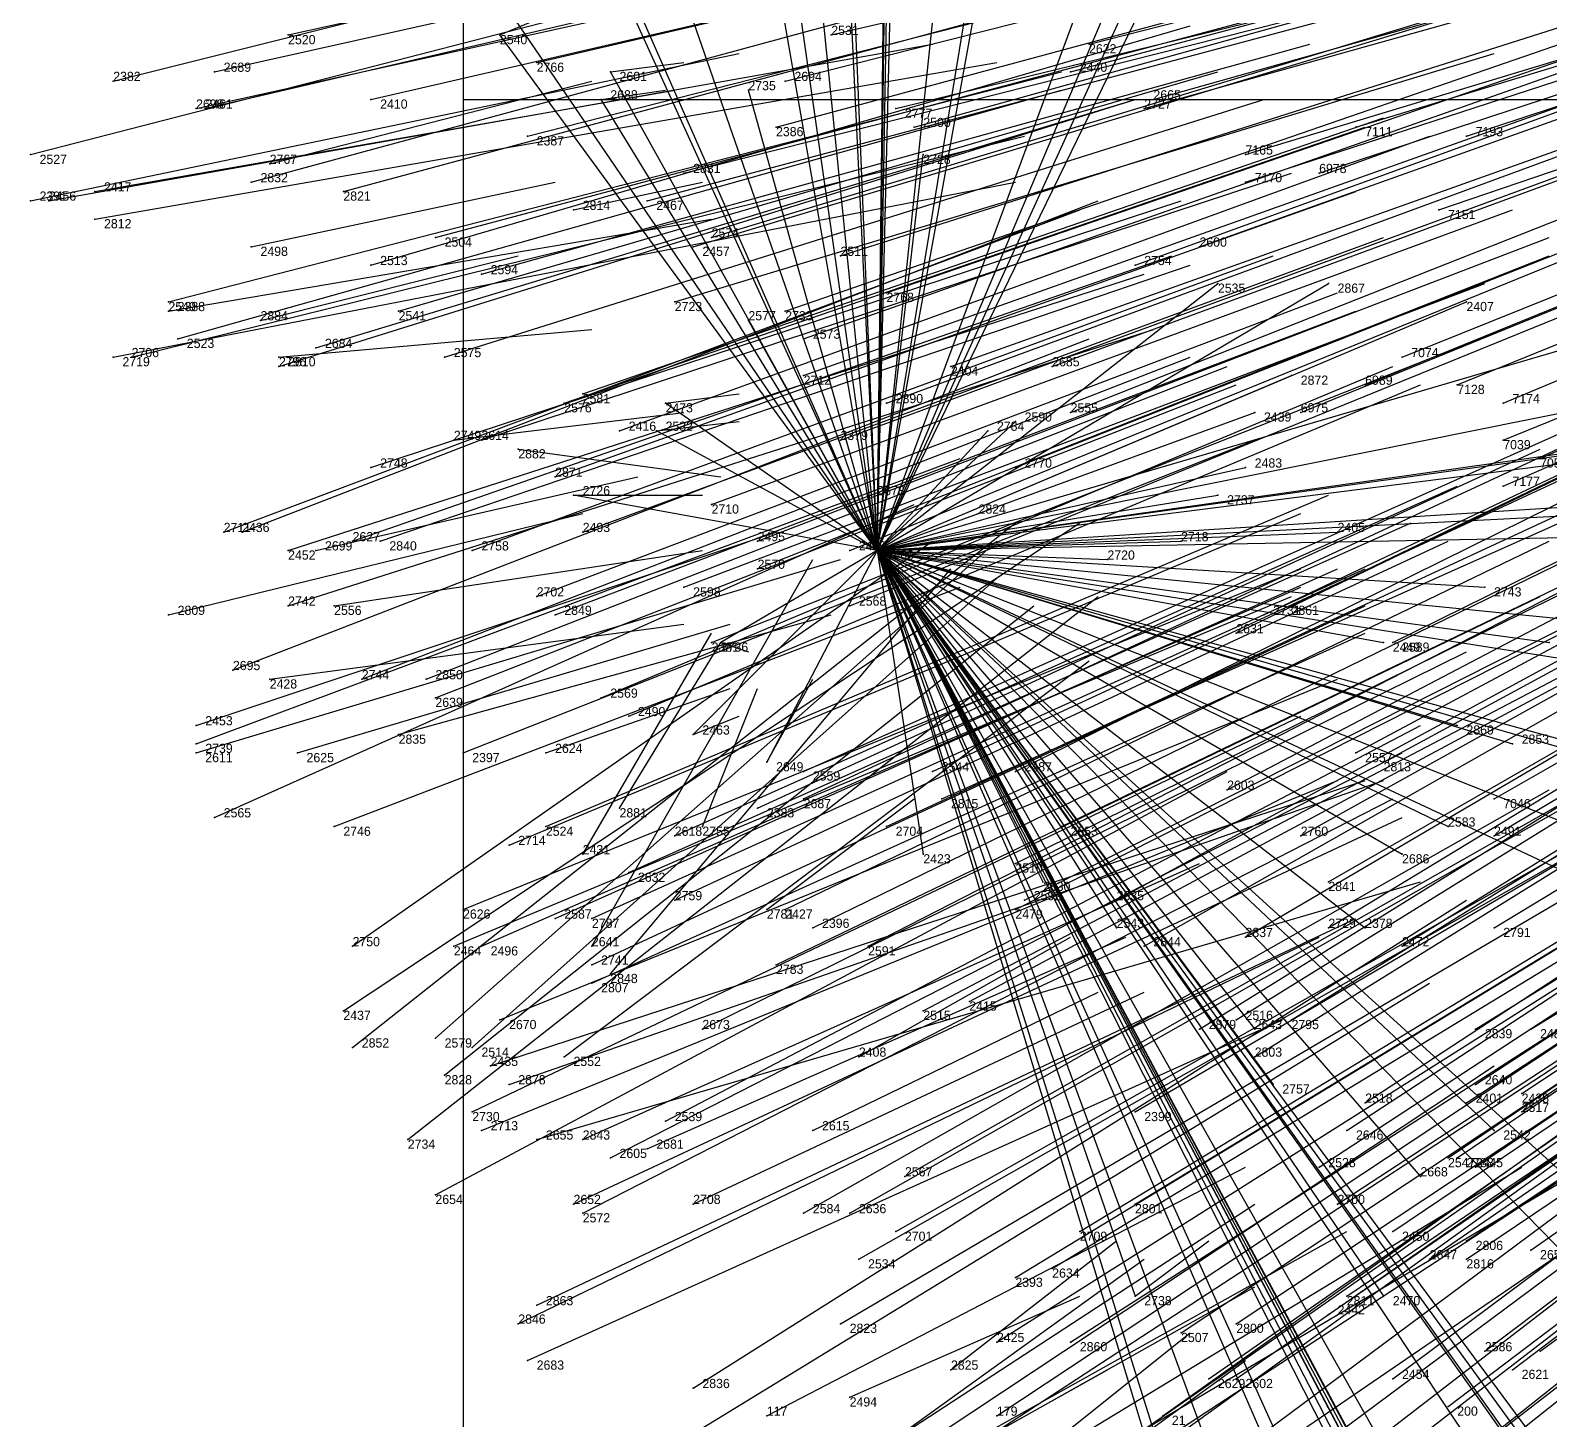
# Model space of a CAD drawing. Extents: x -0.5 to 0.59, y -0.5 to 0.59.
# Drawn here: x -0.484 to -0.319, y -0.2494 to -0.0985 of the extents above; entities that cross this region are included whole.
import ezdxf

# ---------------------------------------------------------------- set-up
doc = ezdxf.new("R2010")
doc.units = 0
for name, color, linetype in [('Clients', 3, 'CONTINUOUS'), ('Facilities', 3, 'CONTINUOUS'), ('Facilities_lines', 3, 'CONTINUOUS'), ('Min_max_boxes', 1, 'CONTINUOUS'), ('Normals', 1, 'CONTINUOUS'), ('Source_points', 5, 'CONTINUOUS'), ('Text', 3, 'CONTINUOUS')]:
    doc.layers.add(name, color=color, linetype=linetype)

msp = doc.modelspace()

# ---------------------------------------------------------------- linework, layer by layer
at = {"layer": 'Clients', "color": 5}
for p in [(-0.433, -0.099, -1.25), (-0.421, -0.103, -1.25), (-0.406, -0.105, -1.25), (-0.422, -0.106, -1.25), (-0.387, -0.112, -1.25), (-0.355, -0.126, -1.25), (-0.343, -0.126, -1.25), (-0.328, -0.128, -1.25), (-0.406, -0.13, -1.25), (-0.347, -0.136, -1.25), (-0.415, -0.139, -1.25), (-0.351, -0.14, -1.25), (-0.377, -0.141, -1.25), (-0.416, -0.142, -1.25), (-0.38, -0.142, -1.25), (-0.352, -0.146, -1.25), (-0.425, -0.149, -1.25), (-0.393, -0.149, -1.25), (-0.355, -0.149, -1.25), (-0.381, -0.151, -1.25), (-0.342, -0.153, -1.25), (-0.359, -0.154, -1.25), (-0.367, -0.156, -1.25), (-0.326, -0.159, -1.25), (-0.409, -0.165, -1.25), (-0.337, -0.165, -1.25), (-0.319, -0.165, -1.25), (-0.329, -0.174, -1.25), (-0.412, -0.175, -1.25), (-0.323, -0.176, -1.25), (-0.404, -0.178, -1.25), (-0.33, -0.185, -1.25), (-0.387, -0.188, -1.25), (-0.335, -0.188, -1.25), (-0.374, -0.191, -1.25), (-0.366, -0.196, -1.25), (-0.339, -0.196, -1.25), (-0.351, -0.207, -1.25), (-0.349, -0.213, -1.25), (-0.325, -0.218, -1.25), (-0.333, -0.223, -1.25), (-0.364, -0.236, -1.25), (-0.337, -0.236, -1.25)]:
    msp.add_point(p, dxfattribs=at)
at = {"layer": 'Facilities', "color": 3}
for p in [(-0.456, -0.099, -1.167), (-0.397, -0.099, -1.023), (-0.369, -0.1, -0.956), (-0.429, -0.102, -1.103), (-0.464, -0.103, -1.187), (-0.371, -0.103, -0.962), (-0.475, -0.104, -1.216), (-0.402, -0.104, -1.037), (-0.466, -0.107, -1.195), (-0.465, -0.107, -1.193), (-0.447, -0.106, -1.147), (-0.39, -0.107, -1.01), (-0.363, -0.107, -0.947), (-0.362, -0.106, -0.944), (-0.43, -0.11, -1.11), (-0.403, -0.109, -1.045), (-0.388, -0.109, -1.006), (-0.34, -0.109, -0.892), (-0.328, -0.11, -0.864), (-0.484, -0.112, -1.242), (-0.352, -0.112, -0.924), (-0.458, -0.113, -1.25), (-0.46, -0.115, -1.184), (-0.413, -0.114, -1.07), (-0.352, -0.115, -0.925), (-0.344, -0.114, -0.906), (-0.484, -0.117, -1.25), (-0.482, -0.117, -1.241), (-0.477, -0.116, -1.25), (-0.45, -0.116, -1.162), (-0.417, -0.117, -1.082), (-0.425, -0.118, -1.25), (-0.331, -0.118, -0.877), (-0.477, -0.119, -1.229), (-0.46, -0.122, -1.25), (-0.44, -0.121, -1.14), (-0.412, -0.122, -1.074), (-0.41, -0.121, -1.069), (-0.357, -0.122, -0.944), (-0.396, -0.123, -1.037), (-0.447, -0.124, -1.159), (-0.435, -0.125, -1.13), (-0.364, -0.124, -0.961), (-0.391, -0.127, -1.029), (-0.469, -0.128, -1.214), (-0.414, -0.128, -1.084), (-0.469, -0.129, -1.25), (-0.459, -0.13, -1.25), (-0.444, -0.129, -1.156), (-0.402, -0.129, -1.057), (-0.468, -0.132, -1.215), (-0.4, -0.132, -1.052), (-0.453, -0.133, -1.179), (-0.475, -0.134, -1.233), (-0.473, -0.134, -1.229), (-0.457, -0.134, -1.25), (-0.457, -0.135, -1.191), (-0.439, -0.134, -1.146), (-0.384, -0.135, -1.018), (-0.373, -0.135, -0.992), (-0.335, -0.134, -0.901), (-0.4, -0.136, -1.057), (-0.424, -0.138, -1.116), (-0.339, -0.137, -0.914), (-0.329, -0.137, -0.891), (-0.426, -0.139, -1.122), (-0.391, -0.139, -1.037), (-0.371, -0.14, -0.992), (-0.346, -0.14, -0.933), (-0.324, -0.139, -0.88), (-0.438, -0.143, -1.25), (-0.435, -0.143, -1.145), (-0.42, -0.142, -1.108), (-0.396, -0.143, -1.053), (-0.324, -0.143, -0.886), (-0.431, -0.144, -1.25), (-0.32, -0.145, -0.879), (-0.447, -0.146, -1.175), (-0.377, -0.146, -1.01), (-0.427, -0.147, -1.13), (-0.324, -0.148, -0.89), (-0.41, -0.15, -1.092), (-0.463, -0.153, -1.219), (-0.461, -0.153, -1.214), (-0.424, -0.153, -1.127), (-0.456, -0.155, -1.205), (-0.453, -0.155, -1.25), (-0.449, -0.154, -1.187), (-0.446, -0.154, -1.179), (-0.436, -0.155, -1.157), (-0.405, -0.154, -1.083), (-0.395, -0.155, -1.06), (-0.392, -0.155, -1.25), (-0.405, -0.157, -1.086), (-0.429, -0.16, -1.145), (-0.413, -0.159, -1.105), (-0.456, -0.161, -1.21), (-0.451, -0.161, -1.25), (-0.395, -0.161, -1.066), (-0.347, -0.161, -0.957), (-0.469, -0.162, -1.25), (-0.427, -0.162, -1.142), (-0.35, -0.162, -0.963), (-0.41, -0.165, -1.106), (-0.353, -0.164, -0.974), (-0.336, -0.165, -0.935), (-0.462, -0.168, -1.229), (-0.458, -0.169, -1.25), (-0.448, -0.169, -1.197), (-0.441, -0.169, -1.18), (-0.44, -0.171, -1.18), (-0.422, -0.171, -1.137), (-0.419, -0.173, -1.133), (-0.466, -0.174, -1.25), (-0.466, -0.176, -1.245), (-0.444, -0.175, -1.25), (-0.466, -0.177, -1.25), (-0.455, -0.177, -1.25), (-0.437, -0.177, -1.179), (-0.428, -0.177, -1.25), (-0.34, -0.177, -0.958), (-0.337, -0.178, -0.954), (-0.4, -0.179, -1.095), (-0.386, -0.179, -1.063), (-0.377, -0.179, -1.043), (-0.354, -0.181, -0.994), (-0.42, -0.183, -1.25), (-0.405, -0.183, -1.11), (-0.4, -0.182, -1.099), (-0.385, -0.182, -1.064), (-0.325, -0.182, -0.932), (-0.464, -0.184, -1.246), (-0.451, -0.185, -1.25), (-0.428, -0.185, -1.167), (-0.414, -0.186, -1.135), (-0.411, -0.185, -1.25), (-0.391, -0.185, -1.081), (-0.372, -0.185, -1.038), (-0.346, -0.186, -0.982), (-0.325, -0.186, -0.936), (-0.432, -0.187, -1.176), (-0.424, -0.188, -1.25), (-0.377, -0.189, -1.055), (-0.419, -0.19, -1.15), (-0.343, -0.191, -0.983), (-0.414, -0.193, -1.142), (-0.376, -0.193, -1.055), (-0.366, -0.193, -1.035), (-0.437, -0.194, -1.196), (-0.404, -0.194, -1.25), (-0.402, -0.194, -1.117), (-0.377, -0.194, -1.06), (-0.427, -0.195, -1.173), (-0.423, -0.195, -1.165), (-0.399, -0.196, -1.11), (-0.343, -0.196, -0.988), (-0.325, -0.196, -0.949), (-0.449, -0.198, -1.25), (-0.438, -0.198, -1.202), (-0.435, -0.198, -1.194), (-0.423, -0.198, -1.25), (-0.393, -0.198, -1.101), (-0.363, -0.198, -1.033), (-0.352, -0.197, -1.009), (-0.335, -0.198, -0.972), (-0.423, -0.2, -1.169), (-0.421, -0.201, -1.25), (-0.403, -0.2, -1.126), (-0.423, -0.202, -1.172), (-0.382, -0.204, -1.083), (-0.45, -0.205, -1.236), (-0.433, -0.206, -1.199), (-0.387, -0.205, -1.095), (-0.353, -0.206, -1.022), (-0.347, -0.206, -1.01), (-0.411, -0.207, -1.15), (-0.357, -0.207, -1.031), (-0.327, -0.207, -0.967), (-0.321, -0.207, -0.955), (-0.449, -0.209, -1.237), (-0.44, -0.208, -1.25), (-0.436, -0.209, -1.25), (-0.434, -0.211, -1.207), (-0.426, -0.21, -1.25), (-0.394, -0.21, -1.25), (-0.351, -0.21, -1.023), (-0.439, -0.212, -1.25), (-0.432, -0.213, -1.203), (-0.327, -0.213, -0.975), (-0.322, -0.214, -0.967), (-0.436, -0.216, -1.217), (-0.364, -0.216, -1.058), (-0.339, -0.215, -1.004), (-0.328, -0.215, -0.98), (-0.322, -0.216, -0.969), (-0.415, -0.217, -1.17), (-0.443, -0.219, -1.236), (-0.435, -0.218, -1.216), (-0.429, -0.219, -1.203), (-0.424, -0.219, -1.25), (-0.399, -0.218, -1.25), (-0.341, -0.218, -1.012), (-0.421, -0.221, -1.188), (-0.417, -0.22, -1.25), (-0.33, -0.221, -0.994), (-0.329, -0.221, -0.991), (-0.344, -0.222, -1.023), (-0.327, -0.222, -0.988), (-0.389, -0.223, -1.121), (-0.44, -0.225, -1.236), (-0.425, -0.226, -1.204), (-0.412, -0.226, -1.25), (-0.364, -0.226, -1.072), (-0.342, -0.226, -1.025), (-0.424, -0.227, -1.202), (-0.4, -0.227, -1.149), (-0.395, -0.227, -1.138), (-0.39, -0.229, -1.131), (-0.37, -0.229, -1.088), (-0.336, -0.229, -1.016), (-0.328, -0.23, -1.001), (-0.321, -0.231, -0.989), (-0.394, -0.232, -1.143), (-0.332, -0.232, -1.013), (-0.328, -0.232, -1.004), (-0.377, -0.234, -1.111), (-0.373, -0.233, -1.1), (-0.429, -0.237, -1.224), (-0.341, -0.236, -1.037), (-0.431, -0.239, -1.233), (-0.396, -0.239, -1.156), (-0.353, -0.239, -1.067), (-0.343, -0.238, -1.043), (-0.359, -0.24, -1.08), (-0.379, -0.241, -1.123), (-0.371, -0.241, -1.106), (-0.326, -0.242, -1.016), (-0.32, -0.242, -1.002), (-0.43, -0.243, -1.25), (-0.384, -0.244, -1.25), (-0.323, -0.244, -1.012), (-0.356, -0.245, -1.08), (-0.353, -0.245, -1.074), (-0.336, -0.245, -1.039), (-0.412, -0.246, -1.199), (-0.395, -0.247, -1.25), (-0.404, -0.249, -1.25), (-0.379, -0.249, -1.134), (-0.361, -0.249, -1.096), (-0.33, -0.248, -1.032)]:
    msp.add_point(p, dxfattribs=at)
at = {"layer": 'Facilities_lines', "color": 3}
for q in [(-0.433, -0.037, -1.25), (-0.39, -0.037, -1.25), (-0.396, -0.058, -1.25), (-0.391, -0.064, -1.25), (-0.356, -0.07, -1.25), (-0.377, -0.072, -1.25), (-0.39, -0.072, -1.25), (-0.355, -0.074, -1.25), (-0.362, -0.074, -1.25), (-0.406, -0.075, -1.25), (-0.4, -0.076, -1.25), (-0.379, -0.076, -1.25), (-0.391, -0.077, -1.25), (-0.426, -0.078, -1.25), (-0.355, -0.079, -1.25), (-0.423, -0.087, -1.25), (-0.437, -0.089, -1.25), (-0.385, -0.088, -1.25), (-0.401, -0.092, -1.25), (-0.395, -0.093, -1.25), (-0.433, -0.099, -1.25), (-0.421, -0.103, -1.25), (-0.406, -0.105, -1.25), (-0.422, -0.106, -1.25), (-0.387, -0.112, -1.25), (-0.259, -0.116, -1.25), (-0.355, -0.126, -1.25), (-0.343, -0.126, -1.25), (-0.328, -0.128, -1.25), (-0.258, -0.128, -1.25), (-0.406, -0.13, -1.25), (-0.255, -0.136, -1.25), (-0.347, -0.136, -1.25), (-0.415, -0.139, -1.25), (-0.266, -0.139, -1.25), (-0.351, -0.14, -1.25), (-0.286, -0.14, -1.25), (-0.377, -0.141, -1.25), (-0.416, -0.142, -1.25), (-0.38, -0.142, -1.25), (-0.352, -0.146, -1.25), (-0.266, -0.147, -1.25), (-0.425, -0.149, -1.25), (-0.393, -0.149, -1.25), (-0.355, -0.149, -1.25), (-0.293, -0.15, -1.25), (-0.381, -0.151, -1.25), (-0.342, -0.153, -1.25), (-0.286, -0.153, -1.25), (-0.412, -0.175, -1.25), (-0.409, -0.165, -1.25), (-0.404, -0.178, -1.25), (-0.359, -0.154, -1.25), (-0.319, -0.258, -1.25), (-0.311, -0.277, -1.25), (-0.312, -0.307, -1.25), (-0.336, -0.279, -1.25), (-0.318, -0.286, -1.25), (-0.331, -0.273, -1.25), (-0.34, -0.253, -1.25), (-0.315, -0.261, -1.25), (-0.345, -0.263, -1.25), (-0.303, -0.28, -1.25), (-0.304, -0.274, -1.25), (-0.349, -0.292, -1.25), (-0.326, -0.285, -1.25), (-0.301, -0.328, -1.25), (-0.354, -0.258, -1.25), (-0.308, -0.312, -1.25), (-0.363, -0.251, -1.25), (-0.314, -0.301, -1.25), (-0.339, -0.196, -1.25), (-0.31, -0.239, -1.25), (-0.304, -0.235, -1.25), (-0.337, -0.165, -1.25), (-0.387, -0.188, -1.25), (-0.337, -0.236, -1.25), (-0.288, -0.185, -1.25), (-0.316, -0.176, -1.25), (-0.325, -0.218, -1.25), (-0.366, -0.196, -1.25), (-0.33, -0.185, -1.25), (-0.319, -0.165, -1.25), (-0.351, -0.207, -1.25), (-0.333, -0.223, -1.25), (-0.335, -0.188, -1.25), (-0.282, -0.166, -1.25), (-0.367, -0.156, -1.25), (-0.297, -0.17, -1.25), (-0.364, -0.236, -1.25), (-0.326, -0.159, -1.25), (-0.349, -0.213, -1.25), (-0.374, -0.191, -1.25), (-0.323, -0.176, -1.25), (-0.315, -0.191, -1.25), (-0.291, -0.195, -1.25), (-0.329, -0.174, -1.25)]:
    msp.add_line((-0.392, -0.155, -1.25), q, dxfattribs=at)
at = {"layer": 'Min_max_boxes', "color": 1}
for p, q in [((-0.437, 0.214, -1.25), (-0.437, -0.106, -1.25)), ((-0.437, 0.214, -1.25), (-0.437, -0.106, -1.25)), ((-0.437, -0.037, -1.25), (-0.437, -0.328, -1.25)), ((-0.437, -0.037, -1.25), (-0.437, -0.328, -1.25)), ((-0.437, -0.106, -1.25), (-0.185, -0.106, -1.25)), ((-0.437, -0.106, -1.25), (-0.185, -0.106, -1.25)), ((-0.437, -0.106, -1.25), (-0.437, -0.106, -1.25))]:
    msp.add_line(p, q, dxfattribs=at)
at = {"layer": 'Normals', "color": 1}
for p, q in [((-0.369, -0.1, -0.956), (-0.279, -0.077, -0.993)), ((-0.456, -0.099, -1.167), (-0.366, -0.079, -1.205)), ((-0.397, -0.099, -1.023), (-0.307, -0.078, -1.06)), ((-0.371, -0.103, -0.962), (-0.281, -0.079, -0.999)), ((-0.475, -0.104, -1.216), (-0.379, -0.08, -1.227)), ((-0.464, -0.103, -1.187), (-0.37, -0.082, -1.217)), ((-0.429, -0.102, -1.103), (-0.339, -0.081, -1.141)), ((-0.402, -0.104, -1.037), (-0.311, -0.081, -1.074)), ((-0.363, -0.107, -0.947), (-0.274, -0.082, -0.984)), ((-0.362, -0.106, -0.944), (-0.273, -0.081, -0.98)), ((-0.34, -0.109, -0.892), (-0.251, -0.082, -0.93)), ((-0.328, -0.11, -0.864), (-0.24, -0.081, -0.902)), ((-0.388, -0.109, -1.006), (-0.298, -0.084, -1.043)), ((-0.465, -0.107, -1.193), (-0.371, -0.085, -1.22)), ((-0.447, -0.106, -1.147), (-0.356, -0.085, -1.185)), ((-0.403, -0.109, -1.045), (-0.314, -0.085, -1.082)), ((-0.39, -0.107, -1.01), (-0.3, -0.085, -1.047)), ((-0.352, -0.112, -0.924), (-0.263, -0.085, -0.961)), ((-0.344, -0.114, -0.906), (-0.256, -0.085, -0.944)), ((-0.466, -0.107, -1.195), (-0.371, -0.086, -1.219)), ((-0.43, -0.11, -1.11), (-0.34, -0.087, -1.147)), ((-0.352, -0.115, -0.925), (-0.263, -0.086, -0.961)), ((-0.484, -0.112, -1.242), (-0.391, -0.088, -1.216)), ((-0.331, -0.118, -0.877), (-0.243, -0.088, -0.915)), ((-0.46, -0.115, -1.184), (-0.368, -0.09, -1.215)), ((-0.45, -0.116, -1.162), (-0.361, -0.092, -1.199)), ((-0.413, -0.114, -1.07), (-0.322, -0.091, -1.107)), ((-0.364, -0.124, -0.961), (-0.276, -0.092, -0.997)), ((-0.357, -0.122, -0.944), (-0.27, -0.091, -0.981)), ((-0.433, -0.099, -1.25), (-0.421, -0.094, -1.151)), ((-0.417, -0.117, -1.082), (-0.327, -0.093, -1.119)), ((-0.41, -0.121, -1.069), (-0.321, -0.094, -1.106)), ((-0.412, -0.122, -1.074), (-0.323, -0.095, -1.111)), ((-0.396, -0.123, -1.037), (-0.308, -0.095, -1.074)), ((-0.44, -0.121, -1.14), (-0.35, -0.097, -1.178)), ((-0.391, -0.127, -1.029), (-0.304, -0.097, -1.067)), ((-0.447, -0.124, -1.159), (-0.358, -0.098, -1.196)), ((-0.402, -0.129, -1.057), (-0.315, -0.099, -1.094)), ((-0.335, -0.134, -0.901), (-0.248, -0.099, -0.938)), ((-0.482, -0.117, -1.241), (-0.386, -0.1, -1.217)), ((-0.435, -0.125, -1.13), (-0.345, -0.1, -1.168)), ((-0.484, -0.117, -1.25), (-0.407, -0.101, -1.188)), ((-0.477, -0.119, -1.229), (-0.379, -0.102, -1.223)), ((-0.421, -0.103, -1.25), (-0.413, -0.102, -1.15)), ((-0.414, -0.128, -1.084), (-0.325, -0.101, -1.121)), ((-0.4, -0.132, -1.052), (-0.312, -0.101, -1.089)), ((-0.339, -0.137, -0.914), (-0.253, -0.102, -0.951)), ((-0.329, -0.137, -0.891), (-0.243, -0.102, -0.928)), ((-0.469, -0.128, -1.214), (-0.372, -0.103, -1.225)), ((-0.444, -0.129, -1.156), (-0.355, -0.103, -1.193)), ((-0.373, -0.135, -0.992), (-0.286, -0.103, -1.03)), ((-0.324, -0.139, -0.88), (-0.238, -0.103, -0.917)), ((-0.477, -0.116, -1.25), (-0.414, -0.105, -1.173)), ((-0.468, -0.132, -1.215), (-0.372, -0.105, -1.228)), ((-0.458, -0.113, -1.25), (-0.423, -0.104, -1.157)), ((-0.422, -0.106, -1.25), (-0.415, -0.105, -1.15)), ((-0.406, -0.105, -1.25), (-0.406, -0.105, -1.15)), ((-0.4, -0.136, -1.057), (-0.313, -0.105, -1.094)), ((-0.384, -0.135, -1.018), (-0.297, -0.104, -1.056)), ((-0.346, -0.14, -0.933), (-0.26, -0.105, -0.97)), ((-0.457, -0.135, -1.191), (-0.364, -0.106, -1.216)), ((-0.453, -0.133, -1.179), (-0.364, -0.106, -1.217)), ((-0.439, -0.134, -1.146), (-0.35, -0.106, -1.183)), ((-0.391, -0.139, -1.037), (-0.304, -0.107, -1.075)), ((-0.371, -0.14, -0.992), (-0.285, -0.106, -1.029)), ((-0.424, -0.138, -1.116), (-0.337, -0.108, -1.153)), ((-0.324, -0.143, -0.886), (-0.238, -0.108, -0.923)), ((-0.32, -0.145, -0.879), (-0.235, -0.108, -0.916)), ((-0.473, -0.134, -1.229), (-0.376, -0.11, -1.232)), ((-0.426, -0.139, -1.122), (-0.339, -0.109, -1.159)), ((-0.42, -0.142, -1.108), (-0.332, -0.11, -1.145)), ((-0.396, -0.143, -1.053), (-0.309, -0.111, -1.09)), ((-0.387, -0.112, -1.25), (-0.387, -0.112, -1.15)), ((-0.377, -0.146, -1.01), (-0.291, -0.112, -1.048)), ((-0.324, -0.148, -0.89), (-0.239, -0.111, -0.927)), ((-0.475, -0.134, -1.233), (-0.377, -0.115, -1.23)), ((-0.46, -0.122, -1.25), (-0.427, -0.115, -1.156)), ((-0.435, -0.143, -1.145), (-0.347, -0.114, -1.182)), ((-0.425, -0.118, -1.25), (-0.411, -0.115, -1.151)), ((-0.461, -0.153, -1.214), (-0.368, -0.117, -1.228)), ((-0.447, -0.146, -1.175), (-0.359, -0.117, -1.212)), ((-0.427, -0.147, -1.13), (-0.34, -0.116, -1.167)), ((-0.463, -0.153, -1.219), (-0.37, -0.118, -1.233)), ((-0.41, -0.15, -1.092), (-0.323, -0.118, -1.129)), ((-0.469, -0.129, -1.25), (-0.41, -0.119, -1.17)), ((-0.395, -0.155, -1.06), (-0.309, -0.12, -1.098)), ((-0.424, -0.153, -1.127), (-0.337, -0.121, -1.164)), ((-0.405, -0.154, -1.083), (-0.319, -0.121, -1.121)), ((-0.35, -0.162, -0.963), (-0.266, -0.122, -1.001)), ((-0.347, -0.161, -0.957), (-0.264, -0.121, -0.995)), ((-0.459, -0.13, -1.25), (-0.431, -0.123, -1.154)), ((-0.449, -0.154, -1.187), (-0.36, -0.123, -1.221)), ((-0.436, -0.155, -1.157), (-0.349, -0.123, -1.194)), ((-0.405, -0.157, -1.086), (-0.319, -0.123, -1.124)), ((-0.456, -0.155, -1.205), (-0.363, -0.125, -1.223)), ((-0.446, -0.154, -1.179), (-0.358, -0.124, -1.216)), ((-0.353, -0.164, -0.974), (-0.27, -0.124, -1.012)), ((-0.336, -0.165, -0.935), (-0.253, -0.124, -0.972)), ((-0.429, -0.16, -1.145), (-0.342, -0.127, -1.182)), ((-0.413, -0.159, -1.105), (-0.326, -0.126, -1.143)), ((-0.395, -0.161, -1.066), (-0.309, -0.126, -1.104)), ((-0.355, -0.126, -1.25), (-0.355, -0.126, -1.15)), ((-0.343, -0.126, -1.25), (-0.343, -0.126, -1.15)), ((-0.328, -0.128, -1.25), (-0.328, -0.128, -1.15)), ((-0.427, -0.162, -1.142), (-0.34, -0.129, -1.179)), ((-0.406, -0.13, -1.25), (-0.406, -0.13, -1.15)), ((-0.462, -0.168, -1.229), (-0.369, -0.132, -1.231)), ((-0.457, -0.134, -1.25), (-0.423, -0.131, -1.156)), ((-0.456, -0.161, -1.21), (-0.362, -0.131, -1.225)), ((-0.41, -0.165, -1.106), (-0.324, -0.131, -1.143)), ((-0.34, -0.177, -0.958), (-0.258, -0.133, -0.995)), ((-0.448, -0.169, -1.197), (-0.358, -0.134, -1.225)), ((-0.441, -0.169, -1.18), (-0.354, -0.135, -1.216)), ((-0.422, -0.171, -1.137), (-0.336, -0.135, -1.174)), ((-0.337, -0.178, -0.954), (-0.256, -0.134, -0.991)), ((-0.347, -0.136, -1.25), (-0.347, -0.136, -1.15)), ((-0.325, -0.182, -0.932), (-0.245, -0.136, -0.97)), ((-0.44, -0.171, -1.18), (-0.353, -0.137, -1.217)), ((-0.419, -0.173, -1.133), (-0.333, -0.137, -1.17)), ((-0.415, -0.139, -1.25), (-0.407, -0.138, -1.15)), ((-0.377, -0.179, -1.043), (-0.294, -0.138, -1.081)), ((-0.354, -0.181, -0.994), (-0.272, -0.138, -1.032)), ((-0.438, -0.143, -1.25), (-0.413, -0.14, -1.153)), ((-0.386, -0.179, -1.063), (-0.302, -0.14, -1.101)), ((-0.351, -0.14, -1.25), (-0.351, -0.14, -1.15)), ((-0.325, -0.186, -0.936), (-0.246, -0.139, -0.974)), ((-0.416, -0.142, -1.25), (-0.407, -0.141, -1.15)), ((-0.4, -0.179, -1.095), (-0.315, -0.141, -1.132)), ((-0.377, -0.141, -1.25), (-0.377, -0.141, -1.15)), ((-0.346, -0.186, -0.982), (-0.265, -0.141, -1.019)), ((-0.437, -0.177, -1.179), (-0.351, -0.143, -1.215)), ((-0.4, -0.182, -1.099), (-0.316, -0.143, -1.137)), ((-0.38, -0.142, -1.25), (-0.38, -0.142, -1.15)), ((-0.466, -0.176, -1.245), (-0.383, -0.145, -1.198)), ((-0.431, -0.144, -1.25), (-0.409, -0.147, -1.153)), ((-0.405, -0.183, -1.11), (-0.32, -0.144, -1.147)), ((-0.385, -0.182, -1.064), (-0.3, -0.144, -1.102)), ((-0.372, -0.185, -1.038), (-0.289, -0.145, -1.076)), ((-0.343, -0.191, -0.983), (-0.263, -0.145, -1.02)), ((-0.391, -0.185, -1.081), (-0.307, -0.146, -1.119)), ((-0.352, -0.146, -1.25), (-0.352, -0.146, -1.15)), ((-0.453, -0.155, -1.25), (-0.418, -0.147, -1.157)), ((-0.414, -0.186, -1.135), (-0.329, -0.148, -1.172)), ((-0.377, -0.189, -1.055), (-0.294, -0.148, -1.092)), ((-0.343, -0.196, -0.988), (-0.264, -0.148, -1.025)), ((-0.325, -0.196, -0.949), (-0.246, -0.148, -0.987)), ((-0.464, -0.184, -1.246), (-0.388, -0.15, -1.19)), ((-0.428, -0.185, -1.167), (-0.343, -0.149, -1.204)), ((-0.425, -0.149, -1.25), (-0.411, -0.149, -1.151)), ((-0.393, -0.149, -1.25), (-0.393, -0.149, -1.15)), ((-0.366, -0.193, -1.035), (-0.285, -0.149, -1.073)), ((-0.355, -0.149, -1.25), (-0.355, -0.149, -1.15)), ((-0.352, -0.197, -1.009), (-0.272, -0.15, -1.046)), ((-0.335, -0.198, -0.972), (-0.256, -0.149, -1.01)), ((-0.469, -0.162, -1.25), (-0.424, -0.151, -1.161)), ((-0.432, -0.187, -1.176), (-0.346, -0.151, -1.213)), ((-0.381, -0.151, -1.25), (-0.381, -0.151, -1.15)), ((-0.376, -0.193, -1.055), (-0.293, -0.151, -1.093)), ((-0.466, -0.174, -1.25), (-0.403, -0.153, -1.175)), ((-0.45, -0.205, -1.236), (-0.37, -0.152, -1.209)), ((-0.449, -0.209, -1.237), (-0.377, -0.152, -1.197)), ((-0.419, -0.19, -1.15), (-0.334, -0.152, -1.187)), ((-0.377, -0.194, -1.06), (-0.294, -0.152, -1.097)), ((-0.363, -0.198, -1.033), (-0.282, -0.152, -1.07)), ((-0.342, -0.153, -1.25), (-0.342, -0.153, -1.15)), ((-0.451, -0.161, -1.25), (-0.411, -0.155, -1.159)), ((-0.449, -0.198, -1.25), (-0.386, -0.154, -1.186)), ((-0.44, -0.208, -1.25), (-0.379, -0.154, -1.192)), ((-0.414, -0.193, -1.142), (-0.33, -0.154, -1.179)), ((-0.402, -0.194, -1.117), (-0.319, -0.154, -1.154)), ((-0.399, -0.196, -1.11), (-0.315, -0.155, -1.147)), ((-0.392, -0.155, -1.25), (-0.392, -0.155, -1.15)), ((-0.359, -0.154, -1.25), (-0.359, -0.154, -1.15)), ((-0.466, -0.177, -1.25), (-0.396, -0.156, -1.182)), ((-0.423, -0.198, -1.25), (-0.399, -0.156, -1.162)), ((-0.393, -0.198, -1.101), (-0.311, -0.156, -1.138)), ((-0.367, -0.156, -1.25), (-0.367, -0.156, -1.15)), ((-0.437, -0.194, -1.196), (-0.346, -0.157, -1.214)), ((-0.436, -0.209, -1.25), (-0.379, -0.158, -1.185)), ((-0.427, -0.195, -1.173), (-0.342, -0.157, -1.21)), ((-0.423, -0.195, -1.165), (-0.339, -0.157, -1.203)), ((-0.421, -0.201, -1.25), (-0.384, -0.157, -1.169)), ((-0.357, -0.207, -1.031), (-0.278, -0.158, -1.068)), ((-0.353, -0.206, -1.022), (-0.274, -0.157, -1.058)), ((-0.347, -0.206, -1.01), (-0.268, -0.157, -1.047)), ((-0.327, -0.207, -0.967), (-0.248, -0.158, -1.005)), ((-0.451, -0.185, -1.25), (-0.383, -0.159, -1.182)), ((-0.443, -0.219, -1.236), (-0.368, -0.16, -1.206)), ((-0.438, -0.198, -1.202), (-0.347, -0.16, -1.216)), ((-0.435, -0.198, -1.194), (-0.346, -0.159, -1.218)), ((-0.403, -0.2, -1.126), (-0.32, -0.16, -1.163)), ((-0.382, -0.204, -1.083), (-0.3, -0.16, -1.12)), ((-0.326, -0.159, -1.25), (-0.326, -0.159, -1.15)), ((-0.321, -0.207, -0.955), (-0.242, -0.159, -0.993)), ((-0.439, -0.212, -1.25), (-0.375, -0.161, -1.193)), ((-0.423, -0.2, -1.169), (-0.339, -0.161, -1.207)), ((-0.351, -0.21, -1.023), (-0.272, -0.161, -1.06)), ((-0.458, -0.169, -1.25), (-0.413, -0.163, -1.161)), ((-0.455, -0.177, -1.25), (-0.408, -0.163, -1.163)), ((-0.444, -0.175, -1.25), (-0.397, -0.162, -1.163)), ((-0.387, -0.205, -1.095), (-0.305, -0.162, -1.133)), ((-0.327, -0.213, -0.975), (-0.249, -0.162, -1.012)), ((-0.322, -0.214, -0.967), (-0.245, -0.163, -1.004)), ((-0.424, -0.188, -1.25), (-0.41, -0.164, -1.154)), ((-0.423, -0.202, -1.172), (-0.339, -0.164, -1.209)), ((-0.42, -0.183, -1.25), (-0.409, -0.165, -1.152)), ((-0.409, -0.165, -1.25), (-0.406, -0.166, -1.15)), ((-0.339, -0.215, -1.004), (-0.261, -0.164, -1.04)), ((-0.337, -0.165, -1.25), (-0.337, -0.165, -1.15)), ((-0.328, -0.215, -0.98), (-0.25, -0.164, -1.017)), ((-0.322, -0.216, -0.969), (-0.245, -0.164, -1.006)), ((-0.319, -0.165, -1.25), (-0.319, -0.165, -1.15)), ((-0.411, -0.207, -1.15), (-0.328, -0.166, -1.188)), ((-0.426, -0.21, -1.25), (-0.369, -0.167, -1.18)), ((-0.341, -0.218, -1.012), (-0.263, -0.167, -1.049)), ((-0.433, -0.206, -1.199), (-0.342, -0.169, -1.215)), ((-0.404, -0.178, -1.25), (-0.399, -0.169, -1.15)), ((-0.364, -0.216, -1.058), (-0.284, -0.169, -1.095)), ((-0.33, -0.221, -0.994), (-0.253, -0.169, -1.031)), ((-0.329, -0.221, -0.991), (-0.252, -0.169, -1.028)), ((-0.428, -0.177, -1.25), (-0.408, -0.17, -1.152)), ((-0.411, -0.185, -1.25), (-0.405, -0.17, -1.151)), ((-0.344, -0.222, -1.023), (-0.266, -0.171, -1.059)), ((-0.327, -0.222, -0.988), (-0.25, -0.17, -1.025)), ((-0.436, -0.216, -1.217), (-0.346, -0.173, -1.218)), ((-0.412, -0.175, -1.25), (-0.407, -0.173, -1.15)), ((-0.415, -0.217, -1.17), (-0.333, -0.174, -1.208)), ((-0.329, -0.174, -1.25), (-0.329, -0.174, -1.15)), ((-0.342, -0.226, -1.025), (-0.264, -0.175, -1.062)), ((-0.323, -0.176, -1.25), (-0.323, -0.176, -1.15)), ((-0.421, -0.221, -1.188), (-0.335, -0.177, -1.214)), ((-0.389, -0.223, -1.121), (-0.308, -0.177, -1.158)), ((-0.364, -0.226, -1.072), (-0.285, -0.178, -1.108)), ((-0.336, -0.229, -1.016), (-0.259, -0.177, -1.053)), ((-0.328, -0.23, -1.001), (-0.25, -0.178, -1.038)), ((-0.321, -0.231, -0.989), (-0.245, -0.178, -1.025)), ((-0.44, -0.225, -1.236), (-0.354, -0.179, -1.214)), ((-0.332, -0.232, -1.013), (-0.255, -0.179, -1.049)), ((-0.435, -0.218, -1.216), (-0.342, -0.18, -1.215)), ((-0.434, -0.211, -1.207), (-0.339, -0.18, -1.213)), ((-0.432, -0.213, -1.203), (-0.337, -0.18, -1.21)), ((-0.4, -0.227, -1.149), (-0.319, -0.181, -1.186)), ((-0.395, -0.227, -1.138), (-0.314, -0.181, -1.176)), ((-0.37, -0.229, -1.088), (-0.291, -0.181, -1.126)), ((-0.328, -0.232, -1.004), (-0.251, -0.18, -1.041)), ((-0.424, -0.227, -1.202), (-0.336, -0.182, -1.214)), ((-0.404, -0.194, -1.25), (-0.388, -0.182, -1.152)), ((-0.39, -0.229, -1.131), (-0.309, -0.183, -1.168)), ((-0.425, -0.226, -1.204), (-0.335, -0.184, -1.212)), ((-0.341, -0.236, -1.037), (-0.264, -0.184, -1.074)), ((-0.394, -0.232, -1.143), (-0.313, -0.186, -1.18)), ((-0.377, -0.234, -1.111), (-0.298, -0.186, -1.148)), ((-0.373, -0.233, -1.1), (-0.294, -0.185, -1.137)), ((-0.343, -0.238, -1.043), (-0.266, -0.185, -1.08)), ((-0.33, -0.185, -1.25), (-0.33, -0.185, -1.15)), ((-0.326, -0.242, -1.016), (-0.252, -0.186, -1.052)), ((-0.387, -0.188, -1.25), (-0.387, -0.188, -1.15)), ((-0.353, -0.239, -1.067), (-0.276, -0.188, -1.104)), ((-0.335, -0.188, -1.25), (-0.335, -0.188, -1.15)), ((-0.323, -0.244, -1.012), (-0.249, -0.188, -1.049)), ((-0.32, -0.242, -1.002), (-0.245, -0.187, -1.04)), ((-0.424, -0.219, -1.25), (-0.357, -0.189, -1.182)), ((-0.359, -0.24, -1.08), (-0.282, -0.189, -1.118)), ((-0.336, -0.245, -1.039), (-0.261, -0.189, -1.076)), ((-0.429, -0.219, -1.203), (-0.333, -0.191, -1.205)), ((-0.379, -0.241, -1.123), (-0.3, -0.191, -1.16)), ((-0.374, -0.191, -1.25), (-0.374, -0.191, -1.15)), ((-0.371, -0.241, -1.106), (-0.293, -0.191, -1.143)), ((-0.412, -0.246, -1.199), (-0.328, -0.193, -1.214)), ((-0.396, -0.239, -1.156), (-0.316, -0.192, -1.193)), ((-0.356, -0.245, -1.08), (-0.28, -0.192, -1.117)), ((-0.353, -0.245, -1.074), (-0.277, -0.192, -1.111)), ((-0.33, -0.248, -1.032), (-0.256, -0.192, -1.069)), ((-0.429, -0.237, -1.224), (-0.34, -0.195, -1.203)), ((-0.366, -0.196, -1.25), (-0.366, -0.196, -1.15)), ((-0.361, -0.249, -1.096), (-0.285, -0.195, -1.133)), ((-0.339, -0.196, -1.25), (-0.339, -0.196, -1.15)), ((-0.431, -0.239, -1.233), (-0.344, -0.197, -1.209)), ((-0.417, -0.22, -1.25), (-0.365, -0.197, -1.168)), ((-0.394, -0.21, -1.25), (-0.371, -0.197, -1.154)), ((-0.379, -0.249, -1.134), (-0.302, -0.198, -1.171)), ((-0.33, -0.255, -1.042), (-0.256, -0.198, -1.079)), ((-0.362, -0.253, -1.105), (-0.287, -0.199, -1.142)), ((-0.381, -0.252, -1.142), (-0.303, -0.201, -1.179)), ((-0.417, -0.254, -1.22), (-0.332, -0.202, -1.209)), ((-0.334, -0.26, -1.058), (-0.261, -0.202, -1.095)), ((-0.412, -0.226, -1.25), (-0.363, -0.203, -1.166)), ((-0.399, -0.218, -1.25), (-0.368, -0.203, -1.156)), ((-0.361, -0.259, -1.111), (-0.287, -0.204, -1.148)), ((-0.35, -0.261, -1.09), (-0.276, -0.204, -1.126)), ((-0.43, -0.243, -1.25), (-0.348, -0.206, -1.206)), ((-0.351, -0.207, -1.25), (-0.351, -0.207, -1.15)), ((-0.408, -0.266, -1.218), (-0.325, -0.211, -1.207)), ((-0.381, -0.263, -1.159), (-0.305, -0.21, -1.195)), ((-0.361, -0.265, -1.12), (-0.287, -0.21, -1.158)), ((-0.349, -0.27, -1.102), (-0.276, -0.212, -1.139)), ((-0.349, -0.213, -1.25), (-0.349, -0.213, -1.15)), ((-0.389, -0.27, -1.185), (-0.308, -0.217, -1.206)), ((-0.325, -0.218, -1.25), (-0.325, -0.218, -1.15)), ((-0.406, -0.273, -1.222), (-0.322, -0.222, -1.2)), ((-0.404, -0.249, -1.25), (-0.352, -0.222, -1.169)), ((-0.401, -0.273, -1.213), (-0.315, -0.222, -1.218)), ((-0.389, -0.28, -1.199), (-0.307, -0.224, -1.209)), ((-0.333, -0.223, -1.25), (-0.333, -0.223, -1.15)), ((-0.4, -0.258, -1.25), (-0.351, -0.226, -1.169)), ((-0.373, -0.282, -1.168), (-0.299, -0.225, -1.205)), ((-0.418, -0.272, -1.246), (-0.341, -0.229, -1.198)), ((-0.384, -0.244, -1.25), (-0.366, -0.23, -1.153)), ((-0.364, -0.236, -1.25), (-0.356, -0.23, -1.15)), ((-0.395, -0.255, -1.25), (-0.363, -0.232, -1.158)), ((-0.408, -0.267, -1.25), (-0.351, -0.235, -1.174)), ((-0.395, -0.247, -1.25), (-0.37, -0.236, -1.154)), ((-0.337, -0.236, -1.25), (-0.337, -0.236, -1.15)), ((-0.373, -0.252, -1.25), (-0.358, -0.24, -1.152)), ((-0.392, -0.258, -1.25), (-0.367, -0.244, -1.154)), ((-0.363, -0.251, -1.25), (-0.352, -0.243, -1.151))]:
    msp.add_line(p, q, dxfattribs=at)
at = {"layer": 'Source_points', "color": 5}
for p in [(-0.456, -0.099, -1.167), (-0.433, -0.099, -1.25), (-0.397, -0.099, -1.023), (-0.369, -0.1, -0.956), (-0.429, -0.102, -1.103), (-0.464, -0.103, -1.187), (-0.421, -0.103, -1.25), (-0.371, -0.103, -0.962), (-0.475, -0.104, -1.216), (-0.406, -0.105, -1.25), (-0.402, -0.104, -1.037), (-0.466, -0.107, -1.195), (-0.465, -0.107, -1.193), (-0.447, -0.106, -1.147), (-0.422, -0.106, -1.25), (-0.39, -0.107, -1.01), (-0.363, -0.107, -0.947), (-0.362, -0.106, -0.944), (-0.43, -0.11, -1.11), (-0.403, -0.109, -1.045), (-0.388, -0.109, -1.006), (-0.34, -0.109, -0.892), (-0.328, -0.11, -0.864), (-0.484, -0.112, -1.242), (-0.387, -0.112, -1.25), (-0.352, -0.112, -0.924), (-0.458, -0.113, -1.25), (-0.46, -0.115, -1.184), (-0.413, -0.114, -1.07), (-0.352, -0.115, -0.925), (-0.344, -0.114, -0.906), (-0.484, -0.117, -1.25), (-0.482, -0.117, -1.241), (-0.477, -0.116, -1.25), (-0.45, -0.116, -1.162), (-0.417, -0.117, -1.082), (-0.425, -0.118, -1.25), (-0.331, -0.118, -0.877), (-0.477, -0.119, -1.229), (-0.46, -0.122, -1.25), (-0.44, -0.121, -1.14), (-0.412, -0.122, -1.074), (-0.41, -0.121, -1.069), (-0.357, -0.122, -0.944), (-0.396, -0.123, -1.037), (-0.447, -0.124, -1.159), (-0.435, -0.125, -1.13), (-0.364, -0.124, -0.961), (-0.391, -0.127, -1.029), (-0.355, -0.126, -1.25), (-0.343, -0.126, -1.25), (-0.469, -0.128, -1.214), (-0.414, -0.128, -1.084), (-0.328, -0.128, -1.25), (-0.469, -0.129, -1.25), (-0.459, -0.13, -1.25), (-0.444, -0.129, -1.156), (-0.406, -0.13, -1.25), (-0.402, -0.129, -1.057), (-0.468, -0.132, -1.215), (-0.4, -0.132, -1.052), (-0.453, -0.133, -1.179), (-0.475, -0.134, -1.233), (-0.473, -0.134, -1.229), (-0.457, -0.134, -1.25), (-0.457, -0.135, -1.191), (-0.439, -0.134, -1.146), (-0.384, -0.135, -1.018), (-0.373, -0.135, -0.992), (-0.335, -0.134, -0.901), (-0.4, -0.136, -1.057), (-0.347, -0.136, -1.25), (-0.424, -0.138, -1.116), (-0.339, -0.137, -0.914), (-0.329, -0.137, -0.891), (-0.426, -0.139, -1.122), (-0.415, -0.139, -1.25), (-0.391, -0.139, -1.037), (-0.371, -0.14, -0.992), (-0.351, -0.14, -1.25), (-0.346, -0.14, -0.933), (-0.324, -0.139, -0.88), (-0.377, -0.141, -1.25), (-0.438, -0.143, -1.25), (-0.435, -0.143, -1.145), (-0.42, -0.142, -1.108), (-0.416, -0.142, -1.25), (-0.396, -0.143, -1.053), (-0.38, -0.142, -1.25), (-0.324, -0.143, -0.886), (-0.431, -0.144, -1.25), (-0.32, -0.145, -0.879), (-0.447, -0.146, -1.175), (-0.377, -0.146, -1.01), (-0.352, -0.146, -1.25), (-0.427, -0.147, -1.13), (-0.324, -0.148, -0.89), (-0.425, -0.149, -1.25), (-0.41, -0.15, -1.092), (-0.393, -0.149, -1.25), (-0.355, -0.149, -1.25), (-0.381, -0.151, -1.25), (-0.463, -0.153, -1.219), (-0.461, -0.153, -1.214), (-0.424, -0.153, -1.127), (-0.342, -0.153, -1.25), (-0.456, -0.155, -1.205), (-0.453, -0.155, -1.25), (-0.449, -0.154, -1.187), (-0.446, -0.154, -1.179), (-0.436, -0.155, -1.157), (-0.405, -0.154, -1.083), (-0.395, -0.155, -1.06), (-0.392, -0.155, -1.25), (-0.359, -0.154, -1.25), (-0.367, -0.156, -1.25), (-0.405, -0.157, -1.086), (-0.429, -0.16, -1.145), (-0.413, -0.159, -1.105), (-0.326, -0.159, -1.25), (-0.456, -0.161, -1.21), (-0.451, -0.161, -1.25), (-0.395, -0.161, -1.066), (-0.347, -0.161, -0.957), (-0.469, -0.162, -1.25), (-0.427, -0.162, -1.142), (-0.35, -0.162, -0.963), (-0.41, -0.165, -1.106), (-0.409, -0.165, -1.25), (-0.353, -0.164, -0.974), (-0.337, -0.165, -1.25), (-0.336, -0.165, -0.935), (-0.319, -0.165, -1.25), (-0.462, -0.168, -1.229), (-0.458, -0.169, -1.25), (-0.448, -0.169, -1.197), (-0.441, -0.169, -1.18), (-0.44, -0.171, -1.18), (-0.422, -0.171, -1.137), (-0.419, -0.173, -1.133), (-0.466, -0.174, -1.25), (-0.329, -0.174, -1.25), (-0.466, -0.176, -1.245), (-0.444, -0.175, -1.25), (-0.412, -0.175, -1.25), (-0.323, -0.176, -1.25), (-0.466, -0.177, -1.25), (-0.455, -0.177, -1.25), (-0.437, -0.177, -1.179), (-0.428, -0.177, -1.25), (-0.404, -0.178, -1.25), (-0.34, -0.177, -0.958), (-0.337, -0.178, -0.954), (-0.4, -0.179, -1.095), (-0.386, -0.179, -1.063), (-0.377, -0.179, -1.043), (-0.354, -0.181, -0.994), (-0.42, -0.183, -1.25), (-0.405, -0.183, -1.11), (-0.4, -0.182, -1.099), (-0.385, -0.182, -1.064), (-0.325, -0.182, -0.932), (-0.464, -0.184, -1.246), (-0.451, -0.185, -1.25), (-0.428, -0.185, -1.167), (-0.414, -0.186, -1.135), (-0.411, -0.185, -1.25), (-0.391, -0.185, -1.081), (-0.372, -0.185, -1.038), (-0.346, -0.186, -0.982), (-0.33, -0.185, -1.25), (-0.325, -0.186, -0.936), (-0.432, -0.187, -1.176), (-0.424, -0.188, -1.25), (-0.387, -0.188, -1.25), (-0.335, -0.188, -1.25), (-0.377, -0.189, -1.055), (-0.419, -0.19, -1.15), (-0.374, -0.191, -1.25), (-0.343, -0.191, -0.983), (-0.414, -0.193, -1.142), (-0.376, -0.193, -1.055), (-0.366, -0.193, -1.035), (-0.437, -0.194, -1.196), (-0.404, -0.194, -1.25), (-0.402, -0.194, -1.117), (-0.377, -0.194, -1.06), (-0.427, -0.195, -1.173), (-0.423, -0.195, -1.165), (-0.399, -0.196, -1.11), (-0.366, -0.196, -1.25), (-0.343, -0.196, -0.988), (-0.339, -0.196, -1.25), (-0.325, -0.196, -0.949), (-0.449, -0.198, -1.25), (-0.438, -0.198, -1.202), (-0.435, -0.198, -1.194), (-0.423, -0.198, -1.25), (-0.393, -0.198, -1.101), (-0.363, -0.198, -1.033), (-0.352, -0.197, -1.009), (-0.335, -0.198, -0.972), (-0.423, -0.2, -1.169), (-0.421, -0.201, -1.25), (-0.403, -0.2, -1.126), (-0.423, -0.202, -1.172), (-0.382, -0.204, -1.083), (-0.45, -0.205, -1.236), (-0.433, -0.206, -1.199), (-0.387, -0.205, -1.095), (-0.353, -0.206, -1.022), (-0.347, -0.206, -1.01), (-0.411, -0.207, -1.15), (-0.357, -0.207, -1.031), (-0.351, -0.207, -1.25), (-0.327, -0.207, -0.967), (-0.321, -0.207, -0.955), (-0.449, -0.209, -1.237), (-0.44, -0.208, -1.25), (-0.436, -0.209, -1.25), (-0.434, -0.211, -1.207), (-0.426, -0.21, -1.25), (-0.394, -0.21, -1.25), (-0.351, -0.21, -1.023), (-0.439, -0.212, -1.25), (-0.432, -0.213, -1.203), (-0.349, -0.213, -1.25), (-0.327, -0.213, -0.975), (-0.322, -0.214, -0.967), (-0.436, -0.216, -1.217), (-0.364, -0.216, -1.058), (-0.339, -0.215, -1.004), (-0.328, -0.215, -0.98), (-0.322, -0.216, -0.969), (-0.415, -0.217, -1.17), (-0.443, -0.219, -1.236), (-0.435, -0.218, -1.216), (-0.429, -0.219, -1.203), (-0.424, -0.219, -1.25), (-0.399, -0.218, -1.25), (-0.341, -0.218, -1.012), (-0.325, -0.218, -1.25), (-0.421, -0.221, -1.188), (-0.417, -0.22, -1.25), (-0.33, -0.221, -0.994), (-0.329, -0.221, -0.991), (-0.344, -0.222, -1.023), (-0.327, -0.222, -0.988), (-0.389, -0.223, -1.121), (-0.333, -0.223, -1.25), (-0.44, -0.225, -1.236), (-0.425, -0.226, -1.204), (-0.412, -0.226, -1.25), (-0.364, -0.226, -1.072), (-0.342, -0.226, -1.025), (-0.424, -0.227, -1.202), (-0.4, -0.227, -1.149), (-0.395, -0.227, -1.138), (-0.39, -0.229, -1.131), (-0.37, -0.229, -1.088), (-0.336, -0.229, -1.016), (-0.328, -0.23, -1.001), (-0.321, -0.231, -0.989), (-0.394, -0.232, -1.143), (-0.332, -0.232, -1.013), (-0.328, -0.232, -1.004), (-0.377, -0.234, -1.111), (-0.373, -0.233, -1.1), (-0.429, -0.237, -1.224), (-0.364, -0.236, -1.25), (-0.341, -0.236, -1.037), (-0.337, -0.236, -1.25), (-0.431, -0.239, -1.233), (-0.396, -0.239, -1.156), (-0.353, -0.239, -1.067), (-0.343, -0.238, -1.043), (-0.359, -0.24, -1.08), (-0.379, -0.241, -1.123), (-0.371, -0.241, -1.106), (-0.326, -0.242, -1.016), (-0.32, -0.242, -1.002), (-0.43, -0.243, -1.25), (-0.384, -0.244, -1.25), (-0.323, -0.244, -1.012), (-0.356, -0.245, -1.08), (-0.353, -0.245, -1.074), (-0.336, -0.245, -1.039), (-0.412, -0.246, -1.199), (-0.395, -0.247, -1.25), (-0.404, -0.249, -1.25), (-0.379, -0.249, -1.134), (-0.361, -0.249, -1.096), (-0.33, -0.248, -1.032)]:
    msp.add_point(p, dxfattribs=at)

# ---------------------------------------------------------------- texts
at = {"layer": 'Text', "color": 3}
for s, p in [('2520', (-0.456, -0.1, -1.167)), ('2540', (-0.433, -0.1, -1.25)), ('2531', (-0.397, -0.099, -1.023)), ('2622', (-0.369, -0.101, -0.956)), ('2689', (-0.463, -0.103, -1.187)), ('2766', (-0.429, -0.103, -1.103)), ('2440', (-0.37, -0.103, -0.962)), ('2382', (-0.475, -0.104, -1.216)), ('2601', (-0.42, -0.104, -1.25)), ('2694', (-0.401, -0.104, -1.037)), ('2688', (-0.421, -0.106, -1.25)), ('2735', (-0.406, -0.105, -1.25)), ('2665', (-0.362, -0.106, -0.944)), ('2698', (-0.466, -0.107, -1.195)), ('2461', (-0.465, -0.107, -1.193)), ('2410', (-0.446, -0.107, -1.147)), ('2777', (-0.389, -0.108, -1.01)), ('2727', (-0.363, -0.107, -0.947)), ('2500', (-0.387, -0.109, -1.006)), ('2387', (-0.429, -0.111, -1.11)), ('2386', (-0.403, -0.11, -1.045)), ('7111', (-0.339, -0.11, -0.892)), ('7193', (-0.327, -0.11, -0.864)), ('2527', (-0.483, -0.113, -1.242)), ('2767', (-0.458, -0.113, -1.25)), ('2728', (-0.387, -0.113, -1.25)), ('7165', (-0.352, -0.112, -0.924)), ('2831', (-0.412, -0.114, -1.07)), ('6978', (-0.344, -0.114, -0.906)), ('2417', (-0.476, -0.116, -1.25)), ('2832', (-0.459, -0.115, -1.184)), ('7170', (-0.351, -0.115, -0.925)), ('2391', (-0.483, -0.117, -1.25)), ('2456', (-0.482, -0.117, -1.241)), ('2821', (-0.45, -0.117, -1.162)), ('2814', (-0.424, -0.118, -1.25)), ('2467', (-0.416, -0.118, -1.082)), ('7151', (-0.33, -0.119, -0.877)), ('2812', (-0.476, -0.12, -1.229)), ('2574', (-0.41, -0.121, -1.069)), ('2498', (-0.459, -0.123, -1.25)), ('2504', (-0.439, -0.122, -1.14)), ('2457', (-0.411, -0.123, -1.074)), ('2511', (-0.396, -0.123, -1.037)), ('2600', (-0.357, -0.122, -0.944)), ('2513', (-0.446, -0.124, -1.159)), ('2754', (-0.363, -0.124, -0.961)), ('2594', (-0.434, -0.125, -1.13)), ('2768', (-0.391, -0.128, -1.029)), ('2535', (-0.355, -0.127, -1.25)), ('2867', (-0.342, -0.127, -1.25)), ('2549', (-0.469, -0.129, -1.25)), ('2388', (-0.468, -0.129, -1.214)), ('2723', (-0.414, -0.129, -1.084)), ('2407', (-0.328, -0.129, -1.25)), ('2884', (-0.459, -0.13, -1.25)), ('2541', (-0.444, -0.13, -1.156)), ('2577', (-0.406, -0.13, -1.25)), ('2733', (-0.402, -0.13, -1.057)), ('2523', (-0.467, -0.133, -1.215)), ('2684', (-0.452, -0.133, -1.179)), ('2573', (-0.399, -0.132, -1.052)), ('2706', (-0.473, -0.134, -1.229)), ('2575', (-0.438, -0.134, -1.146)), ('7074', (-0.334, -0.134, -0.901)), ('2719', (-0.474, -0.135, -1.233)), ('2796', (-0.457, -0.135, -1.191)), ('2810', (-0.456, -0.135, -1.25)), ('2404', (-0.384, -0.136, -1.018)), ('2685', (-0.373, -0.135, -0.992)), ('2712', (-0.4, -0.137, -1.057)), ('2872', (-0.346, -0.137, -1.25)), ('6989', (-0.339, -0.137, -0.914)), ('2581', (-0.424, -0.139, -1.116)), ('2390', (-0.39, -0.139, -1.037)), ('7128', (-0.329, -0.138, -0.891)), ('7174', (-0.323, -0.139, -0.88)), ('2576', (-0.426, -0.14, -1.122)), ('2473', (-0.415, -0.14, -1.25)), ('2590', (-0.376, -0.141, -1.25)), ('2555', (-0.371, -0.14, -0.992)), ('2439', (-0.35, -0.141, -1.25)), ('6975', (-0.346, -0.14, -0.933)), ('2416', (-0.419, -0.142, -1.108)), ('2532', (-0.415, -0.142, -1.25)), ('2784', (-0.379, -0.142, -1.25)), ('2749', (-0.438, -0.143, -1.25)), ('2614', (-0.435, -0.143, -1.145)), ('2379', (-0.396, -0.143, -1.053)), ('7039', (-0.324, -0.144, -0.886)), ('2748', (-0.446, -0.146, -1.175)), ('2882', (-0.431, -0.145, -1.25)), ('2770', (-0.376, -0.146, -1.01)), ('2483', (-0.351, -0.146, -1.25)), ('7057', (-0.32, -0.146, -0.879)), ('2871', (-0.427, -0.147, -1.13)), ('2726', (-0.424, -0.149, -1.25)), ('2678', (-0.392, -0.149, -1.25)), ('7177', (-0.323, -0.148, -0.89)), ('2710', (-0.41, -0.151, -1.092)), ('2824', (-0.381, -0.151, -1.25)), ('2737', (-0.354, -0.15, -1.25)), ('2711', (-0.463, -0.153, -1.219)), ('2436', (-0.461, -0.153, -1.214)), ('2627', (-0.449, -0.154, -1.187)), ('2493', (-0.424, -0.153, -1.127)), ('2495', (-0.405, -0.154, -1.083)), ('2718', (-0.359, -0.154, -1.25)), ('2405', (-0.342, -0.153, -1.25)), ('2452', (-0.456, -0.156, -1.205)), ('2699', (-0.452, -0.155, -1.25)), ('2840', (-0.445, -0.155, -1.179)), ('2758', (-0.435, -0.155, -1.157)), ('2459', (-0.394, -0.155, -1.06)), ('2460', (-0.391, -0.156, -1.25)), ('2720', (-0.367, -0.156, -1.25)), ('2570', (-0.405, -0.157, -1.086)), ('2742', (-0.456, -0.161, -1.21)), ('2702', (-0.429, -0.16, -1.145)), ('2598', (-0.412, -0.16, -1.105)), ('2568', (-0.394, -0.161, -1.066)), ('2743', (-0.325, -0.16, -1.25)), ('2809', (-0.468, -0.162, -1.25)), ('2556', (-0.451, -0.162, -1.25)), ('2849', (-0.426, -0.162, -1.142)), ('2731', (-0.349, -0.162, -0.963)), ('2861', (-0.347, -0.162, -0.957)), ('2631', (-0.353, -0.164, -0.974)), ('2381', (-0.41, -0.166, -1.106)), ('2736', (-0.409, -0.166, -1.25)), ('2449', (-0.336, -0.166, -1.25)), ('2589', (-0.335, -0.166, -0.935)), ('2695', (-0.462, -0.168, -1.229)), ('2744', (-0.448, -0.169, -1.197)), ('2850', (-0.44, -0.169, -1.18)), ('2428', (-0.458, -0.17, -1.25)), ('2639', (-0.44, -0.172, -1.18)), ('2569', (-0.421, -0.171, -1.137)), ('2453', (-0.465, -0.174, -1.25)), ('2490', (-0.418, -0.173, -1.133)), ('2463', (-0.411, -0.175, -1.25)), ('2869', (-0.328, -0.175, -1.25)), ('2739', (-0.465, -0.177, -1.245)), ('2835', (-0.444, -0.176, -1.25)), ('2624', (-0.427, -0.177, -1.25)), ('2853', (-0.322, -0.176, -1.25)), ('2611', (-0.465, -0.178, -1.25)), ('2625', (-0.454, -0.178, -1.25)), ('2397', (-0.436, -0.178, -1.179)), ('2649', (-0.403, -0.179, -1.25)), ('2544', (-0.385, -0.179, -1.063)), ('2487', (-0.376, -0.179, -1.043)), ('2557', (-0.339, -0.178, -0.958)), ('2813', (-0.337, -0.179, -0.954)), ('2559', (-0.399, -0.18, -1.095)), ('2603', (-0.354, -0.181, -0.994)), ('2565', (-0.463, -0.184, -1.246)), ('2881', (-0.42, -0.184, -1.25)), ('2383', (-0.404, -0.184, -1.11)), ('2687', (-0.4, -0.183, -1.099)), ('2815', (-0.384, -0.183, -1.064)), ('7046', (-0.324, -0.183, -0.932)), ('2583', (-0.33, -0.185, -1.25)), ('2746', (-0.45, -0.186, -1.25)), ('2714', (-0.431, -0.187, -1.176)), ('2524', (-0.428, -0.186, -1.167)), ('2618', (-0.414, -0.186, -1.135)), ('2755', (-0.411, -0.186, -1.25)), ('2704', (-0.39, -0.186, -1.081)), ('2653', (-0.371, -0.186, -1.038)), ('2760', (-0.346, -0.186, -0.982)), ('2491', (-0.325, -0.186, -0.936)), ('2431', (-0.424, -0.188, -1.25)), ('2423', (-0.387, -0.189, -1.25)), ('2686', (-0.335, -0.189, -1.25)), ('2510', (-0.377, -0.19, -1.055)), ('2632', (-0.418, -0.191, -1.15)), ('2830', (-0.374, -0.192, -1.25)), ('2841', (-0.343, -0.192, -0.983)), ('2759', (-0.414, -0.193, -1.142)), ('2592', (-0.375, -0.193, -1.055)), ('2635', (-0.366, -0.193, -1.035)), ('2626', (-0.437, -0.195, -1.196)), ('2587', (-0.426, -0.195, -1.173)), ('2781', (-0.404, -0.195, -1.25)), ('2427', (-0.402, -0.195, -1.117)), ('2479', (-0.377, -0.195, -1.06)), ('2787', (-0.423, -0.196, -1.165)), ('2396', (-0.398, -0.196, -1.11)), ('2543', (-0.366, -0.196, -1.25)), ('2837', (-0.352, -0.197, -1.009)), ('2729', (-0.343, -0.196, -0.988)), ('2378', (-0.339, -0.196, -1.25)), ('2791', (-0.324, -0.197, -0.949)), ('2750', (-0.449, -0.198, -1.25)), ('2464', (-0.438, -0.199, -1.202)), ('2496', (-0.434, -0.199, -1.194)), ('2641', (-0.423, -0.198, -1.25)), ('2591', (-0.393, -0.199, -1.101)), ('2844', (-0.362, -0.198, -1.033)), ('2472', (-0.335, -0.198, -0.972)), ('2741', (-0.422, -0.2, -1.169)), ('2848', (-0.421, -0.202, -1.25)), ('2783', (-0.403, -0.201, -1.126)), ('2807', (-0.422, -0.203, -1.172)), ('2415', (-0.382, -0.205, -1.083)), ('2437', (-0.45, -0.206, -1.236)), ('2670', (-0.432, -0.207, -1.199)), ('2673', (-0.411, -0.207, -1.15)), ('2515', (-0.387, -0.206, -1.095)), ('2879', (-0.356, -0.207, -1.031)), ('2516', (-0.352, -0.206, -1.022)), ('2643', (-0.351, -0.207, -1.25)), ('2795', (-0.347, -0.207, -1.01)), ('2839', (-0.326, -0.208, -0.967)), ('2485', (-0.32, -0.208, -0.955)), ('2852', (-0.448, -0.209, -1.237)), ('2579', (-0.439, -0.209, -1.25)), ('2514', (-0.435, -0.21, -1.25)), ('2408', (-0.394, -0.21, -1.25)), ('2803', (-0.351, -0.21, -1.023)), ('2435', (-0.434, -0.211, -1.207)), ('2552', (-0.425, -0.211, -1.25)), ('2828', (-0.439, -0.213, -1.25)), ('2878', (-0.431, -0.213, -1.203)), ('2640', (-0.326, -0.213, -0.975)), ('2757', (-0.348, -0.214, -1.25)), ('2518', (-0.339, -0.215, -1.004)), ('2401', (-0.327, -0.215, -0.98)), ('2438', (-0.322, -0.215, -0.967)), ('2730', (-0.436, -0.217, -1.217)), ('2539', (-0.414, -0.217, -1.17)), ('2399', (-0.363, -0.217, -1.058)), ('2517', (-0.322, -0.216, -0.969)), ('2713', (-0.434, -0.218, -1.216)), ('2615', (-0.398, -0.218, -1.25)), ('2734', (-0.443, -0.22, -1.236)), ('2655', (-0.428, -0.219, -1.203)), ('2843', (-0.424, -0.219, -1.25)), ('2681', (-0.416, -0.22, -1.25)), ('2646', (-0.34, -0.219, -1.012)), ('2542', (-0.324, -0.219, -1.25)), ('2605', (-0.42, -0.221, -1.188)), ('2528', (-0.343, -0.222, -1.023)), ('2547', (-0.33, -0.222, -0.994)), ('2788', (-0.328, -0.222, -0.991)), ('2445', (-0.327, -0.222, -0.988)), ('2567', (-0.389, -0.223, -1.121)), ('2668', (-0.333, -0.223, -1.25)), ('2654', (-0.44, -0.226, -1.236)), ('2652', (-0.425, -0.226, -1.204)), ('2708', (-0.412, -0.226, -1.25)), ('2584', (-0.399, -0.227, -1.149)), ('2636', (-0.394, -0.227, -1.138)), ('2801', (-0.364, -0.227, -1.072)), ('2700', (-0.342, -0.226, -1.025)), ('2572', (-0.424, -0.228, -1.202)), ('2701', (-0.389, -0.23, -1.131)), ('2709', (-0.37, -0.23, -1.088)), ('2450', (-0.335, -0.23, -1.016)), ('2647', (-0.332, -0.232, -1.013)), ('2806', (-0.327, -0.231, -1.001)), ('2658', (-0.32, -0.232, -0.989)), ('2534', (-0.393, -0.233, -1.143)), ('2816', (-0.328, -0.233, -1.004)), ('2393', (-0.377, -0.235, -1.111)), ('2634', (-0.373, -0.234, -1.1)), ('2863', (-0.428, -0.237, -1.224)), ('2738', (-0.363, -0.237, -1.25)), ('2811', (-0.341, -0.237, -1.037)), ('2470', (-0.336, -0.237, -1.25)), ('2442', (-0.342, -0.238, -1.043)), ('2846', (-0.431, -0.239, -1.233)), ('2823', (-0.395, -0.24, -1.156)), ('2800', (-0.353, -0.24, -1.067)), ('2425', (-0.379, -0.241, -1.123)), ('2507', (-0.359, -0.241, -1.08)), ('2860', (-0.37, -0.242, -1.106)), ('2586', (-0.326, -0.242, -1.016)), ('2683', (-0.429, -0.244, -1.25)), ('2825', (-0.384, -0.244, -1.25)), ('2454', (-0.335, -0.245, -1.039)), ('2621', (-0.322, -0.245, -1.012)), ('2836', (-0.411, -0.246, -1.199)), ('2629', (-0.355, -0.246, -1.08)), ('2602', (-0.352, -0.246, -1.074)), ('2494', (-0.395, -0.248, -1.25)), ('117', (-0.404, -0.249, -1.25)), ('179', (-0.379, -0.249, -1.134)), ('21', (-0.36, -0.25, -1.096)), ('200', (-0.329, -0.249, -1.032))]:
    msp.add_text(s, height=0.001, dxfattribs=at).set_placement(p)

doc.saveas('drawing.dxf')
